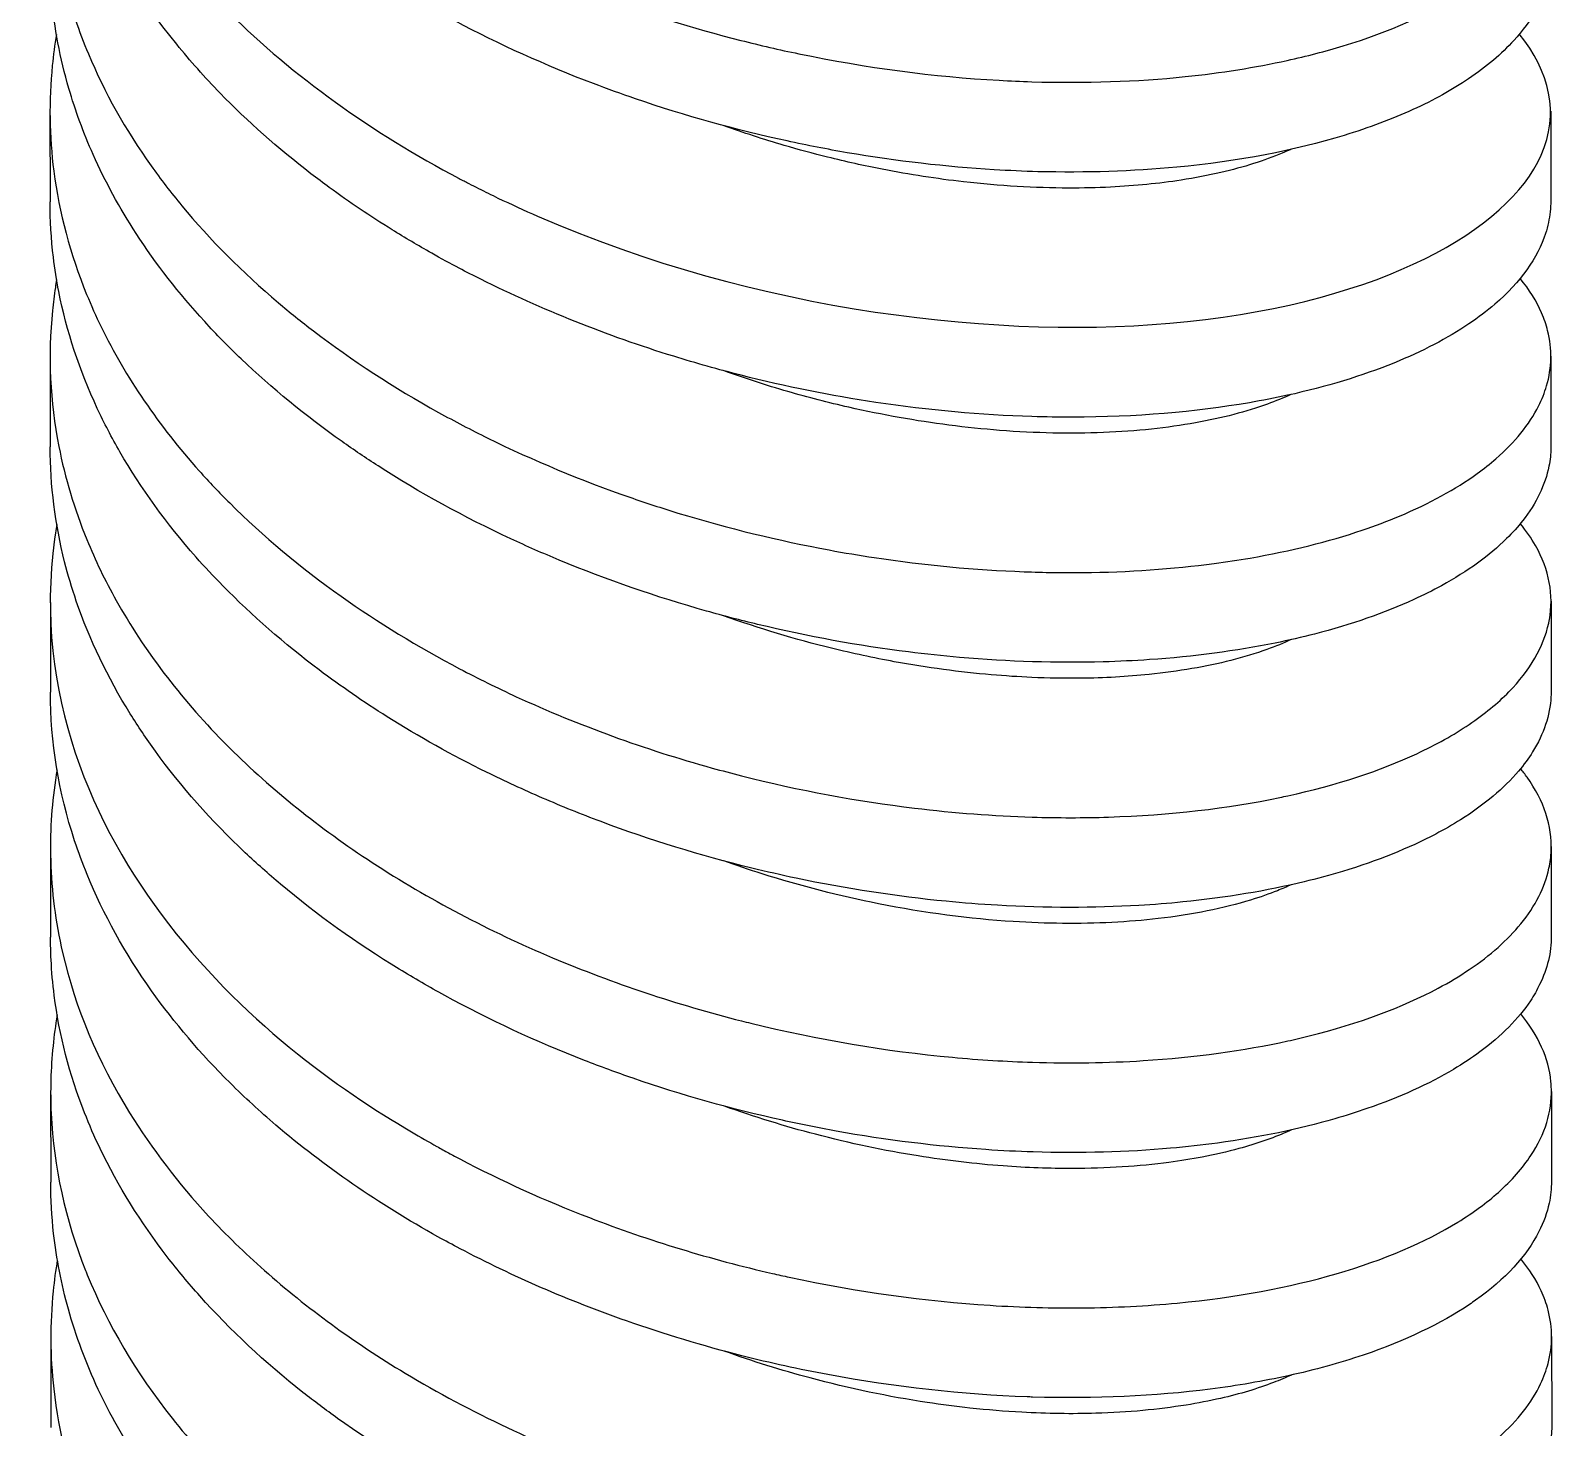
# Model space of a CAD drawing. Header units: millimetres. Extents: x 129 to 6329, y 33 to 3553.
# Drawn here: x 5159 to 5179.37, y 2895.98 to 2914.6 of the extents above; entities that cross this region are included whole.
import ezdxf

# ---------------------------------------------------------------- set-up
doc = ezdxf.new("R2010")
doc.units = ezdxf.units.MM
doc.layers.add('vistasIsometricas', color=255, linetype='Continuous')

msp = doc.modelspace()

# ---------------------------------------------------------------- linework, layer by layer
at = {"layer": 'vistasIsometricas', "extrusion": (1e-16, 0.816497, 0.57735)}
for p, q in [((5176.757, 2914.484), (5176.757, 2914.484)), ((5179.258, 2913.53), (5179.259, 2912.335)), ((5159.258, 2913.516), (5159.259, 2912.32)), ((5176.76, 2911.216), (5176.76, 2911.216)), ((5159.26, 2910.249), (5159.261, 2909.053)), ((5179.26, 2910.263), (5179.261, 2909.067)), ((5159.263, 2906.981), (5159.264, 2905.785)), ((5179.263, 2906.996), (5179.264, 2905.8)), ((5176.764, 2904.682), (5176.764, 2904.682)), ((5159.265, 2903.714), (5159.266, 2902.518)), ((5179.265, 2903.728), (5179.266, 2902.532)), ((5176.767, 2901.414), (5176.767, 2901.414)), ((5159.267, 2900.447), (5159.268, 2899.251)), ((5179.267, 2900.461), (5179.268, 2899.265)), ((5176.769, 2898.147), (5176.769, 2898.147)), ((5159.27, 2897.179), (5159.271, 2895.983)), ((5179.27, 2897.194), (5179.271, 2895.998))]:
    msp.add_line(p, q, dxfattribs=at)
at = {"layer": 'vistasIsometricas'}
for points, knots in [([(5179.256, 2915.602), (5179.256, 2915.529), (5179.251, 2915.456), (5179.211, 2915.211), (5179.151, 2915.041), (5178.983, 2914.737), (5178.885, 2914.602), (5178.604, 2914.292), (5178.402, 2914.12), (5177.946, 2913.813), (5177.698, 2913.676), (5177.143, 2913.422), (5176.836, 2913.307), (5175.848, 2913.005), (5175.097, 2912.86), (5173.688, 2912.727), (5173.068, 2912.706), (5172.232, 2912.727), (5172.038, 2912.736), (5171.201, 2912.786), (5170.544, 2912.862), (5169.616, 2913.021), (5169.349, 2913.073), (5168.402, 2913.279), (5167.725, 2913.466), (5166.873, 2913.758), (5166.687, 2913.825), (5165.864, 2914.139), (5165.246, 2914.417), (5164.418, 2914.858), (5164.184, 2914.991), (5163.379, 2915.478), (5162.84, 2915.86), (5162.207, 2916.39), (5162.071, 2916.51), (5161.484, 2917.052), (5161.079, 2917.497), (5160.597, 2918.141), (5160.472, 2918.322), (5160.045, 2918.996), (5159.798, 2919.502), (5159.563, 2920.173), (5159.515, 2920.327), (5159.334, 2920.993), (5159.26, 2921.511), (5159.252, 2922.062), (5159.252, 2922.092), (5159.252, 2922.122)], [10.298847, 10.298847, 10.298847, 10.298847, 10.329549, 10.329549, 10.40163, 10.40163, 10.461278, 10.461278, 10.542552, 10.542552, 10.616652, 10.616652, 10.691359, 10.691359, 10.838575, 10.838575, 10.943575, 10.943575, 10.974916, 10.974916, 11.07765, 11.07765, 11.118919, 11.118919, 11.224203, 11.224203, 11.253991, 11.253991, 11.356649, 11.356649, 11.398262, 11.398262, 11.503566, 11.503566, 11.533618, 11.533618, 11.636762, 11.636762, 11.676245, 11.676245, 11.78132, 11.78132, 11.81224, 11.81224, 11.914846, 11.914846, 11.920798, 11.920798, 11.920798, 11.920798]), ([(5159.352, 2921.085), (5159.225, 2920.356), (5159.225, 2919.617), (5159.364, 2918.889), (5159.64, 2917.442), (5160.441, 2916.042), (5161.648, 2914.84), (5162.498, 2913.994), (5163.546, 2913.246), (5164.712, 2912.631)], [0.716955267, 0.716955267, 0.716955267, 0.716955267, 0.717987934, 0.717987934, 0.717987934, 0.720040341, 0.720040341, 0.720040341, 0.721485426, 0.721485426, 0.721485426, 0.721485426]), ([(5164.713, 2911.435), (5164.603, 2911.493), (5164.466, 2911.567), (5164.345, 2911.636), (5164.166, 2911.737), (5163.989, 2911.841), (5163.817, 2911.948), (5163.528, 2912.128), (5163.249, 2912.316), (5162.981, 2912.511), (5162.899, 2912.572), (5162.817, 2912.633), (5162.736, 2912.695), (5162.297, 2913.033), (5161.891, 2913.393), (5161.526, 2913.77), (5161.32, 2913.981), (5161.127, 2914.198), (5160.947, 2914.42), (5160.443, 2915.042), (5160.045, 2915.7), (5159.762, 2916.378), (5159.721, 2916.477), (5159.683, 2916.576), (5159.646, 2916.675), (5159.432, 2917.265), (5159.305, 2917.867), (5159.266, 2918.469), (5159.258, 2918.597), (5159.254, 2918.726), (5159.254, 2918.855)], [0.276398705, 0.276398705, 0.276398705, 0.276398705, 0.276535064, 0.276535064, 0.276535064, 0.27673701, 0.27673701, 0.27673701, 0.277075315, 0.277075315, 0.277075315, 0.277180135, 0.277180135, 0.277180135, 0.277751926, 0.277751926, 0.277751926, 0.278073125, 0.278073125, 0.278073125, 0.278974113, 0.278974113, 0.278974113, 0.279105147, 0.279105147, 0.279105147, 0.27988334, 0.27988334, 0.27988334, 0.280049752, 0.280049752, 0.280049752, 0.280049752]), ([(5159.342, 2917.819), (5159.292, 2917.523), (5159.264, 2917.225), (5159.252, 2916.714), (5159.259, 2916.502), (5159.318, 2915.771), (5159.425, 2915.255), (5159.649, 2914.595), (5159.707, 2914.443), (5159.985, 2913.779), (5160.265, 2913.281), (5160.733, 2912.621), (5160.87, 2912.443), (5161.391, 2911.814), (5161.823, 2911.381), (5162.453, 2910.847), (5162.609, 2910.722), (5163.285, 2910.205), (5163.843, 2909.843), (5164.651, 2909.395), (5164.869, 2909.281), (5165.7, 2908.872), (5166.334, 2908.608), (5167.198, 2908.308), (5167.412, 2908.238), (5168.294, 2907.969), (5168.969, 2907.805), (5169.844, 2907.642), (5170.044, 2907.609), (5170.921, 2907.476), (5171.59, 2907.414), (5172.504, 2907.38), (5172.765, 2907.376), (5173.635, 2907.385), (5174.222, 2907.426), (5174.936, 2907.521), (5175.095, 2907.545), (5175.795, 2907.666), (5176.296, 2907.791), (5176.92, 2908.002), (5177.085, 2908.065), (5177.643, 2908.299), (5177.99, 2908.49), (5178.366, 2908.762), (5178.45, 2908.828), (5178.782, 2909.117), (5178.972, 2909.353), (5179.14, 2909.686), (5179.176, 2909.776), (5179.274, 2910.111), (5179.279, 2910.358), (5179.197, 2910.682), (5179.171, 2910.761), (5179.069, 2910.995), (5178.973, 2911.149), (5178.851, 2911.299)], [7.474369, 7.474369, 7.474369, 7.474369, 7.533258, 7.533258, 7.575092, 7.575092, 7.677699, 7.677699, 7.708637, 7.708637, 7.813708, 7.813708, 7.853175, 7.853175, 7.956322, 7.956322, 7.988942, 7.988942, 8.093685, 8.093685, 8.131528, 8.131528, 8.235056, 8.235056, 8.268817, 8.268817, 8.373307, 8.373307, 8.40434, 8.40434, 8.509653, 8.509653, 8.552572, 8.552572, 8.65494, 8.65494, 8.685054, 8.685054, 8.790251, 8.790251, 8.830614, 8.830614, 8.933553, 8.933553, 8.965545, 8.965545, 9.070417, 9.070417, 9.108839, 9.108839, 9.21223, 9.21223, 9.245581, 9.245581, 9.31266, 9.31266, 9.31266, 9.31266]), ([(5164.71, 2915.898), (5164.724, 2915.891), (5164.767, 2915.868), (5164.796, 2915.853), (5165.06, 2915.716), (5165.33, 2915.586), (5165.605, 2915.463), (5165.91, 2915.326), (5166.22, 2915.198), (5166.535, 2915.078), (5166.545, 2915.075), (5166.555, 2915.071), (5166.566, 2915.067), (5167.186, 2914.833), (5167.823, 2914.635), (5168.465, 2914.472), (5168.722, 2914.407), (5168.979, 2914.347), (5169.236, 2914.294), (5170.137, 2914.106), (5171.039, 2913.989), (5171.908, 2913.94), (5172.053, 2913.931), (5172.197, 2913.925), (5172.341, 2913.921), (5173.055, 2913.899), (5173.743, 2913.923), (5174.387, 2913.989), (5174.866, 2914.039), (5175.321, 2914.112), (5175.746, 2914.205), (5176.007, 2914.262), (5176.256, 2914.327), (5176.493, 2914.399), (5177.115, 2914.588), (5177.648, 2914.826), (5178.073, 2915.097), (5178.104, 2915.116), (5178.134, 2915.136), (5178.163, 2915.156), (5178.543, 2915.412), (5178.829, 2915.696), (5179.013, 2915.992), (5179.116, 2916.16), (5179.187, 2916.332), (5179.224, 2916.506), (5179.258, 2916.663), (5179.264, 2916.822), (5179.243, 2916.979), (5179.204, 2917.271), (5179.07, 2917.56), (5178.846, 2917.833)], [0.715705125, 0.715705125, 0.715705125, 0.715705125, 0.715740567, 0.715740567, 0.715740567, 0.716066394, 0.716066394, 0.716066394, 0.716427666, 0.716427666, 0.716427666, 0.716439214, 0.716439214, 0.716439214, 0.717150209, 0.717150209, 0.717150209, 0.717434104, 0.717434104, 0.717434104, 0.718428981, 0.718428981, 0.718428981, 0.718595295, 0.718595295, 0.718595295, 0.719423866, 0.719423866, 0.719423866, 0.720040382, 0.720040382, 0.720040382, 0.720418758, 0.720418758, 0.720418758, 0.721413632, 0.721413632, 0.721413632, 0.721485468, 0.721485468, 0.721485468, 0.722408509, 0.722408509, 0.722408509, 0.722930554, 0.722930554, 0.722930554, 0.723403407, 0.723403407, 0.723403407, 0.724278106, 0.724278106, 0.724278106, 0.724278106]), ([(5179.261, 2909.067), (5179.261, 2909.059), (5179.261, 2909.051), (5179.26, 2908.96), (5179.251, 2908.878), (5179.185, 2908.548), (5179.068, 2908.304), (5178.821, 2907.989), (5178.749, 2907.909), (5178.442, 2907.606), (5178.152, 2907.395), (5177.685, 2907.139), (5177.562, 2907.077), (5177.043, 2906.84), (5176.6, 2906.685), (5175.941, 2906.516), (5175.766, 2906.475), (5175.066, 2906.333), (5174.504, 2906.258), (5173.708, 2906.204), (5173.503, 2906.194), (5172.679, 2906.171), (5172.038, 2906.19), (5171.154, 2906.267), (5170.927, 2906.291), (5170.033, 2906.404), (5169.36, 2906.526), (5168.461, 2906.742), (5168.234, 2906.801), (5167.34, 2907.053), (5166.683, 2907.28), (5165.827, 2907.635), (5165.612, 2907.729), (5164.779, 2908.118), (5164.187, 2908.442), (5163.467, 2908.905), (5163.307, 2909.014), (5162.665, 2909.467), (5162.216, 2909.835), (5161.637, 2910.388), (5161.475, 2910.554), (5160.976, 2911.099), (5160.671, 2911.492), (5160.185, 2912.24), (5159.994, 2912.591), (5159.705, 2913.24), (5159.596, 2913.535), (5159.393, 2914.234), (5159.316, 2914.64), (5159.265, 2915.228), (5159.257, 2915.408), (5159.256, 2915.587)], [8.676959, 8.676959, 8.676959, 8.676959, 8.680418, 8.680418, 8.714966, 8.714966, 8.819275, 8.819275, 8.855491, 8.855491, 8.959406, 8.959406, 8.994343, 8.994343, 9.09856, 9.09856, 9.134469, 9.134469, 9.238457, 9.238457, 9.273622, 9.273622, 9.377785, 9.377785, 9.413517, 9.413517, 9.517546, 9.517546, 9.552845, 9.552845, 9.656977, 9.656977, 9.692605, 9.692605, 9.796659, 9.796659, 9.827314, 9.827314, 9.922044, 9.922044, 9.961485, 9.961485, 10.048939, 10.048939, 10.122708, 10.122708, 10.18261, 10.18261, 10.26327, 10.26327, 10.298723, 10.298723, 10.298723, 10.298723]), ([(5159.345, 2914.551), (5159.321, 2914.414), (5159.303, 2914.276), (5159.289, 2914.138), (5159.242, 2913.668), (5159.249, 2913.196), (5159.309, 2912.728), (5159.381, 2912.173), (5159.528, 2911.623), (5159.747, 2911.086), (5159.806, 2910.941), (5159.871, 2910.797), (5159.94, 2910.654), (5160.267, 2909.982), (5160.709, 2909.336), (5161.248, 2908.733), (5161.378, 2908.588), (5161.513, 2908.446), (5161.653, 2908.306), (5162.098, 2907.863), (5162.596, 2907.447), (5163.138, 2907.062), (5163.631, 2906.713), (5164.161, 2906.389), (5164.717, 2906.096)], [0.728516161, 0.728516161, 0.728516161, 0.728516161, 0.728710912, 0.728710912, 0.728710912, 0.729372675, 0.729372675, 0.729372675, 0.730156, 0.730156, 0.730156, 0.730367546, 0.730367546, 0.730367546, 0.731362417, 0.731362417, 0.731362417, 0.731601088, 0.731601088, 0.731601088, 0.732357301, 0.732357301, 0.732357301, 0.733046177, 0.733046177, 0.733046177, 0.733046177]), ([(5164.712, 2912.631), (5164.718, 2912.628), (5164.733, 2912.62), (5164.744, 2912.614), (5164.755, 2912.609), (5164.765, 2912.603), (5164.776, 2912.598), (5164.797, 2912.586), (5164.819, 2912.575), (5164.84, 2912.564), (5164.883, 2912.542), (5164.926, 2912.521), (5164.969, 2912.499), (5165.055, 2912.456), (5165.141, 2912.413), (5165.228, 2912.371), (5165.402, 2912.288), (5165.578, 2912.207), (5165.755, 2912.13), (5168.674, 2910.854), (5171.947, 2910.465), (5174.418, 2910.725), (5177.006, 2910.997), (5178.688, 2911.942), (5179.13, 2912.942), (5179.374, 2913.496), (5179.249, 2914.057), (5178.838, 2914.558)], [0.721485426, 0.721485426, 0.721485426, 0.721485426, 0.721492956, 0.721492956, 0.721492956, 0.721500486, 0.721500486, 0.721500486, 0.721515547, 0.721515547, 0.721515547, 0.721545668, 0.721545668, 0.721545668, 0.721605911, 0.721605911, 0.721605911, 0.721726395, 0.721726395, 0.721726395, 0.723710284, 0.723710284, 0.723710284, 0.725788502, 0.725788502, 0.725788502, 0.726937517, 0.726937517, 0.726937517, 0.726937517]), ([(5175.793, 2913.019), (5175.756, 2913.002), (5175.718, 2912.985), (5175.442, 2912.869), (5175.168, 2912.782), (5174.695, 2912.672), (5174.517, 2912.638), (5174.038, 2912.564), (5173.724, 2912.533), (5173.21, 2912.507), (5173.022, 2912.503), (5172.385, 2912.505), (5171.917, 2912.531), (5171.079, 2912.627), (5170.717, 2912.683), (5170.109, 2912.801), (5169.866, 2912.855), (5169.428, 2912.964), (5169.234, 2913.016), (5168.769, 2913.153), (5168.499, 2913.241), (5168.23, 2913.337)], [-1.8511737, -1.8511737, -1.8511737, -1.8511737, -1.8392959, -1.8392959, -1.766376, -1.766376, -1.7263468, -1.7263468, -1.6633399, -1.6633399, -1.6286813, -1.6286813, -1.5486017, -1.5486017, -1.4899294, -1.4899294, -1.4512486, -1.4512486, -1.4205496, -1.4205496, -1.3775502, -1.3775502, -1.3775502, -1.3775502]), ([(5179.264, 2905.8), (5179.264, 2905.775), (5179.263, 2905.75), (5179.248, 2905.476), (5179.166, 2905.228), (5178.963, 2904.901), (5178.9, 2904.816), (5178.634, 2904.502), (5178.375, 2904.284), (5177.953, 2904.018), (5177.842, 2903.954), (5177.366, 2903.704), (5176.95, 2903.536), (5176.318, 2903.345), (5176.147, 2903.299), (5175.474, 2903.136), (5174.932, 2903.045), (5174.163, 2902.968), (5173.968, 2902.953), (5173.167, 2902.906), (5172.536, 2902.905), (5171.659, 2902.956), (5171.431, 2902.974), (5170.543, 2903.061), (5169.873, 2903.163), (5169.004, 2903.346), (5168.807, 2903.391), (5167.93, 2903.606), (5167.258, 2903.813), (5166.338, 2904.157), (5166.078, 2904.262), (5165.57, 2904.482), (5165.321, 2904.596), (5164.617, 2904.944), (5164.174, 2905.191), (5163.437, 2905.655), (5163.135, 2905.863), (5162.381, 2906.431), (5161.951, 2906.805), (5161.44, 2907.327), (5161.32, 2907.455), (5160.811, 2908.033), (5160.471, 2908.501), (5160.081, 2909.178), (5159.98, 2909.371), (5159.652, 2910.075), (5159.48, 2910.596), (5159.346, 2911.277), (5159.322, 2911.428), (5159.274, 2911.827), (5159.259, 2912.073), (5159.259, 2912.32)], [0.567485, 0.567485, 0.567485, 0.567485, 0.577867, 0.577867, 0.682594, 0.682594, 0.720351, 0.720351, 0.823906, 0.823906, 0.857732, 0.857732, 0.962214, 0.962214, 0.999021, 0.999021, 1.102802, 1.102802, 1.13731, 1.13731, 1.241634, 1.241634, 1.277887, 1.277887, 1.381799, 1.381799, 1.412344, 1.412344, 1.51767, 1.51767, 1.559939, 1.559939, 1.601465, 1.601465, 1.679909, 1.679909, 1.738098, 1.738098, 1.83211, 1.83211, 1.862047, 1.862047, 1.964991, 1.964991, 2.00537, 2.00537, 2.110578, 2.110578, 2.14068, 2.14068, 2.189394, 2.189394, 2.189394, 2.189394]), ([(5179.259, 2912.335), (5179.259, 2912.237), (5179.248, 2912.14), (5179.227, 2912.043), (5179.217, 2911.995), (5179.204, 2911.947), (5179.189, 2911.899), (5179.083, 2911.57), (5178.855, 2911.25), (5178.513, 2910.956), (5178.408, 2910.866), (5178.293, 2910.778), (5178.167, 2910.693), (5177.883, 2910.502), (5177.547, 2910.326), (5177.165, 2910.171), (5176.746, 2910.001), (5176.271, 2909.856), (5175.75, 2909.741), (5175.585, 2909.705), (5175.416, 2909.672), (5175.243, 2909.643), (5174.521, 2909.518), (5173.725, 2909.451), (5172.885, 2909.449), (5172.707, 2909.449), (5172.526, 2909.452), (5172.344, 2909.457), (5171.669, 2909.478), (5170.971, 2909.541), (5170.265, 2909.647), (5169.668, 2909.736), (5169.066, 2909.857), (5168.469, 2910.008), (5168.168, 2910.085), (5167.868, 2910.169), (5167.57, 2910.261), (5166.682, 2910.536), (5165.814, 2910.88), (5164.999, 2911.288), (5164.903, 2911.336), (5164.808, 2911.385), (5164.713, 2911.435)], [0.26888161, 0.26888161, 0.26888161, 0.26888161, 0.269173282, 0.269173282, 0.269173282, 0.269317525, 0.269317525, 0.269317525, 0.270312395, 0.270312395, 0.270312395, 0.270618366, 0.270618366, 0.270618366, 0.271307283, 0.271307283, 0.271307283, 0.272063451, 0.272063451, 0.272063451, 0.272302154, 0.272302154, 0.272302154, 0.273297022, 0.273297022, 0.273297022, 0.273508535, 0.273508535, 0.273508535, 0.2742919, 0.2742919, 0.2742919, 0.27495362, 0.27495362, 0.27495362, 0.275286779, 0.275286779, 0.275286779, 0.276281644, 0.276281644, 0.276281644, 0.276398705, 0.276398705, 0.276398705, 0.276398705]), ([(5159.347, 2911.284), (5159.341, 2911.248), (5159.335, 2911.213), (5159.33, 2911.177), (5159.314, 2911.075), (5159.302, 2910.973), (5159.291, 2910.87), (5159.231, 2910.267), (5159.259, 2909.659), (5159.376, 2909.06), (5159.458, 2908.641), (5159.583, 2908.226), (5159.749, 2907.818), (5159.861, 2907.544), (5159.992, 2907.273), (5160.141, 2907.007), (5160.511, 2906.346), (5160.992, 2905.713), (5161.568, 2905.126), (5161.597, 2905.097), (5161.626, 2905.068), (5161.655, 2905.038), (5162.211, 2904.485), (5162.851, 2903.973), (5163.554, 2903.513), (5163.926, 2903.27), (5164.316, 2903.042), (5164.719, 2902.829)], [0.734296551, 0.734296551, 0.734296551, 0.734296551, 0.734347056, 0.734347056, 0.734347056, 0.734491245, 0.734491245, 0.734491245, 0.73534193, 0.73534193, 0.73534193, 0.735936331, 0.735936331, 0.735936331, 0.736336816, 0.736336816, 0.736336816, 0.737331681, 0.737331681, 0.737331681, 0.737381417, 0.737381417, 0.737381417, 0.73832655, 0.73832655, 0.73832655, 0.738826504, 0.738826504, 0.738826504, 0.738826504]), ([(5175.795, 2909.751), (5175.698, 2909.707), (5175.594, 2909.664), (5175.204, 2909.523), (5174.882, 2909.438), (5174.15, 2909.307), (5173.739, 2909.262), (5172.86, 2909.227), (5172.397, 2909.236), (5171.692, 2909.291), (5171.467, 2909.314), (5170.802, 2909.4), (5170.355, 2909.479), (5169.633, 2909.643), (5169.362, 2909.713), (5168.803, 2909.875), (5168.517, 2909.968), (5168.232, 2910.07)], [-1.2289129, -1.2289129, -1.2289129, -1.2289129, -1.197578, -1.197578, -1.1180147, -1.1180147, -1.0348031, -1.0348031, -0.9529329, -0.9529329, -0.9154581, -0.9154581, -0.8436987, -0.8436987, -0.8007324, -0.8007324, -0.7552258, -0.7552258, -0.7552258, -0.7552258]), ([(5179.266, 2902.532), (5179.266, 2902.315), (5179.214, 2902.098), (5179.075, 2901.814), (5179.034, 2901.742), (5178.828, 2901.432), (5178.603, 2901.202), (5178.205, 2900.909), (5178.087, 2900.831), (5177.633, 2900.561), (5177.246, 2900.384), (5176.67, 2900.185), (5176.527, 2900.139), (5175.903, 2899.959), (5175.38, 2899.85), (5174.613, 2899.746), (5174.405, 2899.723), (5173.61, 2899.653), (5172.997, 2899.636), (5172.153, 2899.661), (5171.943, 2899.672), (5171.078, 2899.73), (5170.408, 2899.812), (5169.496, 2899.977), (5169.257, 2900.024), (5168.349, 2900.226), (5167.682, 2900.413), (5166.811, 2900.713), (5166.596, 2900.792), (5165.737, 2901.127), (5165.113, 2901.416), (5164.313, 2901.854), (5164.111, 2901.97), (5163.345, 2902.438), (5162.816, 2902.817), (5162.169, 2903.361), (5162.012, 2903.501), (5161.407, 2904.072), (5161.006, 2904.525), (5160.544, 2905.162), (5160.432, 2905.328), (5160.026, 2905.982), (5159.785, 2906.484), (5159.55, 2907.171), (5159.498, 2907.346), (5159.326, 2908.027), (5159.262, 2908.539), (5159.261, 2909.053)], [7.055052, 7.055052, 7.055052, 7.055052, 7.14635, 7.14635, 7.177304, 7.177304, 7.282372, 7.282372, 7.321823, 7.321823, 7.424975, 7.424975, 7.457605, 7.457605, 7.562346, 7.562346, 7.600181, 7.600181, 7.703712, 7.703712, 7.737478, 7.737478, 7.841967, 7.841967, 7.878821, 7.878821, 7.982585, 7.982585, 8.017055, 8.017055, 8.121382, 8.121382, 8.157661, 8.157661, 8.261562, 8.261562, 8.296452, 8.296452, 8.400681, 8.400681, 8.436627, 8.436627, 8.540606, 8.540606, 8.575745, 8.575745, 8.676966, 8.676966, 8.676966, 8.676966]), ([(5164.717, 2906.096), (5164.964, 2905.966), (5165.216, 2905.842), (5165.473, 2905.724), (5166.307, 2905.34), (5167.187, 2905.022), (5168.082, 2904.773), (5168.212, 2904.737), (5168.342, 2904.703), (5168.472, 2904.67), (5169.241, 2904.475), (5170.016, 2904.331), (5170.778, 2904.239), (5171.31, 2904.174), (5171.836, 2904.135), (5172.348, 2904.119), (5172.693, 2904.108), (5173.032, 2904.108), (5173.363, 2904.119), (5174.185, 2904.145), (5174.957, 2904.235), (5175.65, 2904.38), (5175.685, 2904.388), (5175.719, 2904.395), (5175.753, 2904.403), (5176.405, 2904.545), (5176.984, 2904.737), (5177.473, 2904.964), (5177.732, 2905.085), (5177.965, 2905.215), (5178.17, 2905.354), (5178.374, 2905.491), (5178.551, 2905.636), (5178.699, 2905.787), (5178.984, 2906.077), (5179.163, 2906.388), (5179.231, 2906.704), (5179.235, 2906.719), (5179.238, 2906.734), (5179.24, 2906.748), (5179.301, 2907.08), (5179.238, 2907.416), (5179.056, 2907.737), (5179, 2907.837), (5178.932, 2907.935), (5178.853, 2908.031)], [0.733046178, 0.733046178, 0.733046178, 0.733046178, 0.733352177, 0.733352177, 0.733352177, 0.734347047, 0.734347047, 0.734347047, 0.734491264, 0.734491264, 0.734491264, 0.735341922, 0.735341922, 0.735341922, 0.735936352, 0.735936352, 0.735936352, 0.73633681, 0.73633681, 0.73633681, 0.737331677, 0.737331677, 0.737331677, 0.73738144, 0.73738144, 0.73738144, 0.738326549, 0.738326549, 0.738326549, 0.738826527, 0.738826527, 0.738826527, 0.739321444, 0.739321444, 0.739321444, 0.740271615, 0.740271615, 0.740271615, 0.740316311, 0.740316311, 0.740316311, 0.741311182, 0.741311182, 0.741311182, 0.74161907, 0.74161907, 0.74161907, 0.74161907]), ([(5159.349, 2908.017), (5159, 2905.941), (5159.754, 2904.144), (5160.738, 2902.827), (5161.807, 2901.396), (5163.115, 2900.492), (5164.077, 2899.922), (5164.194, 2899.853), (5164.306, 2899.789), (5164.414, 2899.729), (5164.467, 2899.699), (5164.52, 2899.67), (5164.571, 2899.642), (5164.597, 2899.628), (5164.622, 2899.614), (5164.648, 2899.601), (5164.66, 2899.594), (5164.672, 2899.588), (5164.685, 2899.581), (5164.691, 2899.578), (5164.697, 2899.575), (5164.703, 2899.571), (5164.709, 2899.568), (5164.716, 2899.565), (5164.722, 2899.562)], [0.736036554, 0.736036554, 0.736036554, 0.736036554, 0.739682123, 0.739682123, 0.739682123, 0.74364376, 0.74364376, 0.74364376, 0.744125337, 0.744125337, 0.744125337, 0.744366125, 0.744366125, 0.744366125, 0.744486519, 0.744486519, 0.744486519, 0.744546716, 0.744546716, 0.744546716, 0.744576815, 0.744576815, 0.744576815, 0.744606914, 0.744606914, 0.744606914, 0.744606914]), ([(5175.798, 2906.484), (5175.698, 2906.438), (5175.59, 2906.394), (5175.327, 2906.3), (5175.166, 2906.251), (5174.668, 2906.124), (5174.303, 2906.061), (5173.615, 2905.99), (5173.309, 2905.973), (5172.778, 2905.967), (5172.562, 2905.971), (5172.165, 2905.988), (5171.985, 2906), (5171.383, 2906.052), (5170.95, 2906.11), (5170.233, 2906.241), (5169.954, 2906.301), (5169.193, 2906.487), (5168.711, 2906.632), (5168.235, 2906.803)], [-3.0963016, -3.0963016, -3.0963016, -3.0963016, -3.0639556, -3.0639556, -3.021793, -3.021793, -2.9415574, -2.9415574, -2.8830676, -2.8830676, -2.8446909, -2.8446909, -2.8140565, -2.8140565, -2.7433338, -2.7433338, -2.6988264, -2.6988264, -2.6226454, -2.6226454, -2.6226454, -2.6226454]), ([(5164.723, 2898.366), (5164.624, 2898.418), (5164.526, 2898.47), (5164.429, 2898.524), (5163.641, 2898.963), (5162.911, 2899.463), (5162.267, 2900.014), (5162.055, 2900.196), (5161.852, 2900.383), (5161.659, 2900.575), (5161.266, 2900.966), (5160.916, 2901.376), (5160.613, 2901.803), (5160.259, 2902.302), (5159.97, 2902.822), (5159.753, 2903.355), (5159.692, 2903.504), (5159.637, 2903.653), (5159.587, 2903.803), (5159.373, 2904.453), (5159.264, 2905.119), (5159.264, 2905.785)], [0.253277351, 0.253277351, 0.253277351, 0.253277351, 0.253399447, 0.253399447, 0.253399447, 0.254394324, 0.254394324, 0.254394324, 0.254722435, 0.254722435, 0.254722435, 0.255389221, 0.255389221, 0.255389221, 0.25616752, 0.25616752, 0.25616752, 0.256384098, 0.256384098, 0.256384098, 0.25732091, 0.25732091, 0.25732091, 0.25732091]), ([(5164.719, 2902.829), (5165.119, 2902.618), (5165.532, 2902.423), (5165.955, 2902.245), (5166.767, 2901.902), (5167.617, 2901.62), (5168.475, 2901.402), (5168.515, 2901.392), (5168.556, 2901.382), (5168.596, 2901.372), (5169.495, 2901.15), (5170.403, 2900.999), (5171.285, 2900.917), (5171.645, 2900.884), (5172.001, 2900.862), (5172.35, 2900.851), (5172.858, 2900.836), (5173.353, 2900.843), (5173.828, 2900.873), (5174.518, 2900.916), (5175.166, 2901.006), (5175.756, 2901.135), (5175.852, 2901.156), (5175.946, 2901.178), (5176.039, 2901.201), (5176.702, 2901.367), (5177.282, 2901.584), (5177.758, 2901.838), (5177.906, 2901.917), (5178.045, 2902), (5178.173, 2902.087), (5178.454, 2902.276), (5178.685, 2902.481), (5178.859, 2902.695), (5179.054, 2902.933), (5179.179, 2903.183), (5179.234, 2903.437), (5179.25, 2903.514), (5179.261, 2903.592), (5179.264, 2903.67), (5179.278, 2904.003), (5179.169, 2904.336), (5178.942, 2904.651), (5178.915, 2904.689), (5178.886, 2904.727), (5178.855, 2904.764)], [0.738826505, 0.738826505, 0.738826505, 0.738826505, 0.739321437, 0.739321437, 0.739321437, 0.740271591, 0.740271591, 0.740271591, 0.740316302, 0.740316302, 0.740316302, 0.741311169, 0.741311169, 0.741311169, 0.741716678, 0.741716678, 0.741716678, 0.742306062, 0.742306062, 0.742306062, 0.743161765, 0.743161765, 0.743161765, 0.743300928, 0.743300928, 0.743300928, 0.744295798, 0.744295798, 0.744295798, 0.744606852, 0.744606852, 0.744606852, 0.745290688, 0.745290688, 0.745290688, 0.74605194, 0.74605194, 0.74605194, 0.746285561, 0.746285561, 0.746285561, 0.747280432, 0.747280432, 0.747280432, 0.747399417, 0.747399417, 0.747399417, 0.747399417]), ([(5159.352, 2904.75), (5159.344, 2904.703), (5159.337, 2904.657), (5159.278, 2904.255), (5159.257, 2903.897), (5159.28, 2903.129), (5159.332, 2902.72), (5159.595, 2901.58), (5159.896, 2900.862), (5160.615, 2899.698), (5160.968, 2899.238), (5161.604, 2898.551), (5161.853, 2898.309), (5162.679, 2897.576), (5163.309, 2897.118), (5164.427, 2896.445), (5164.882, 2896.202), (5165.784, 2895.778), (5166.227, 2895.593), (5167.094, 2895.273), (5167.516, 2895.135), (5168.414, 2894.878), (5168.89, 2894.762), (5169.774, 2894.583), (5170.182, 2894.516), (5171.1, 2894.394), (5171.608, 2894.349), (5172.407, 2894.312), (5172.705, 2894.307), (5173.649, 2894.314), (5174.272, 2894.359), (5175.091, 2894.473), (5175.32, 2894.511), (5175.913, 2894.628), (5176.262, 2894.717), (5176.865, 2894.907), (5177.124, 2895.004), (5177.668, 2895.244), (5177.939, 2895.392), (5178.319, 2895.647), (5178.449, 2895.747), (5178.819, 2896.076), (5179.005, 2896.317), (5179.166, 2896.654), (5179.199, 2896.746), (5179.285, 2897.073), (5179.285, 2897.312), (5179.201, 2897.634), (5179.17, 2897.72), (5179.064, 2897.95), (5178.973, 2898.091), (5178.86, 2898.229)], [10.718104, 10.718104, 10.718104, 10.718104, 10.727283, 10.727283, 10.797858, 10.797858, 10.878697, 10.878697, 11.025504, 11.025504, 11.127596, 11.127596, 11.185923, 11.185923, 11.310453, 11.310453, 11.38965, 11.38965, 11.462098, 11.462098, 11.528589, 11.528589, 11.602322, 11.602322, 11.665461, 11.665461, 11.745658, 11.745658, 11.79442, 11.79442, 11.903206, 11.903206, 11.947224, 11.947224, 12.020946, 12.020946, 12.084112, 12.084112, 12.164251, 12.164251, 12.213125, 12.213125, 12.319438, 12.319438, 12.358221, 12.358221, 12.457832, 12.457832, 12.494429, 12.494429, 12.556328, 12.556328, 12.556328, 12.556328]), ([(5175.8, 2903.217), (5175.741, 2903.19), (5175.68, 2903.163), (5175.504, 2903.094), (5175.385, 2903.052), (5174.9, 2902.903), (5174.486, 2902.819), (5173.63, 2902.72), (5173.203, 2902.698), (5172.537, 2902.704), (5172.318, 2902.712), (5171.518, 2902.763), (5170.915, 2902.841), (5169.786, 2903.066), (5169.265, 2903.199), (5168.577, 2903.417), (5168.406, 2903.475), (5168.237, 2903.535)], [-3.638629, -3.638629, -3.638629, -3.638629, -3.6196309, -3.6196309, -3.5863061, -3.5863061, -3.4918128, -3.4918128, -3.4109419, -3.4109419, -3.372622, -3.372622, -3.2741587, -3.2741587, -3.19196, -3.19196, -3.1648378, -3.1648378, -3.1648378, -3.1648378]), ([(5179.271, 2895.998), (5179.271, 2895.914), (5179.263, 2895.829), (5179.234, 2895.671), (5179.214, 2895.596), (5179.1, 2895.275), (5178.944, 2895.033), (5178.63, 2894.709), (5178.527, 2894.617), (5178.146, 2894.316), (5177.819, 2894.12), (5177.327, 2893.896), (5177.211, 2893.847), (5176.668, 2893.635), (5176.191, 2893.494), (5175.465, 2893.342), (5175.256, 2893.304), (5174.498, 2893.188), (5173.919, 2893.136), (5173.124, 2893.114), (5172.934, 2893.112), (5172.106, 2893.118), (5171.448, 2893.16), (5170.53, 2893.272), (5170.281, 2893.307), (5169.366, 2893.457), (5168.697, 2893.605), (5167.841, 2893.845), (5167.649, 2893.903), (5166.788, 2894.176), (5166.133, 2894.427), (5165.252, 2894.83), (5165.007, 2894.951), (5164.174, 2895.387), (5163.613, 2895.73), (5162.933, 2896.217), (5162.78, 2896.332), (5162.122, 2896.851), (5161.661, 2897.281), (5161.103, 2897.906), (5160.958, 2898.08), (5160.465, 2898.72), (5160.165, 2899.203), (5159.851, 2899.858), (5159.782, 2900.017), (5159.518, 2900.69), (5159.382, 2901.214), (5159.295, 2901.901), (5159.281, 2902.06), (5159.268, 2902.318), (5159.266, 2902.418), (5159.266, 2902.518)], [5.433158, 5.433158, 5.433158, 5.433158, 5.468548, 5.468548, 5.499932, 5.499932, 5.605228, 5.605228, 5.64862, 5.64862, 5.750888, 5.750888, 5.780617, 5.780617, 5.885864, 5.885864, 5.926678, 5.926678, 6.029518, 6.029518, 6.061189, 6.061189, 6.166127, 6.166127, 6.204858, 6.204858, 6.308179, 6.308179, 6.338335, 6.338335, 6.443645, 6.443645, 6.485398, 6.485398, 6.588026, 6.588026, 6.61902, 6.61902, 6.724082, 6.724082, 6.763491, 6.763491, 6.866653, 6.866653, 6.899312, 6.899312, 7.004048, 7.004048, 7.035343, 7.035343, 7.055046, 7.055046, 7.055046, 7.055046]), ([(5159.354, 2901.482), (5159.331, 2901.344), (5159.312, 2901.206), (5159.299, 2901.068), (5159.268, 2900.768), (5159.26, 2900.468), (5159.274, 2900.167), (5159.307, 2899.461), (5159.462, 2898.756), (5159.733, 2898.073), (5159.741, 2898.054), (5159.749, 2898.035), (5159.756, 2898.016), (5160.027, 2897.353), (5160.408, 2896.711), (5160.886, 2896.106), (5161.122, 2895.806), (5161.381, 2895.516), (5161.663, 2895.236), (5161.967, 2894.934), (5162.296, 2894.643), (5162.647, 2894.367), (5163.277, 2893.871), (5163.977, 2893.422), (5164.726, 2893.027)], [0.751637553, 0.751637553, 0.751637553, 0.751637553, 0.751832313, 0.751832313, 0.751832313, 0.75225489, 0.75225489, 0.75225489, 0.753249764, 0.753249764, 0.753249764, 0.7532774, 0.7532774, 0.7532774, 0.754244641, 0.754244641, 0.754244641, 0.754722487, 0.754722487, 0.754722487, 0.755239544, 0.755239544, 0.755239544, 0.756167575, 0.756167575, 0.756167575, 0.756167575]), ([(5164.722, 2899.562), (5165.277, 2899.269), (5165.855, 2899.008), (5166.446, 2898.78), (5167.245, 2898.472), (5168.067, 2898.224), (5168.886, 2898.036), (5168.961, 2898.019), (5169.036, 2898.002), (5169.111, 2897.986), (5170.021, 2897.789), (5170.923, 2897.666), (5171.788, 2897.611), (5172.206, 2897.584), (5172.615, 2897.573), (5173.012, 2897.577), (5173.451, 2897.581), (5173.875, 2897.603), (5174.281, 2897.641), (5175.064, 2897.715), (5175.778, 2897.85), (5176.4, 2898.031), (5177.041, 2898.217), (5177.586, 2898.453), (5178.02, 2898.719), (5178.225, 2898.845), (5178.406, 2898.979), (5178.561, 2899.117), (5178.739, 2899.275), (5178.883, 2899.439), (5178.994, 2899.607), (5179.184, 2899.896), (5179.274, 2900.196), (5179.267, 2900.492), (5179.266, 2900.526), (5179.264, 2900.559), (5179.261, 2900.592), (5179.231, 2900.904), (5179.093, 2901.21), (5178.858, 2901.496)], [0.744606914, 0.744606914, 0.744606914, 0.744606914, 0.745118819, 0.745118819, 0.745118819, 0.745810714, 0.745810714, 0.745810714, 0.745874182, 0.745874182, 0.745874182, 0.746642758, 0.746642758, 0.746642758, 0.747014514, 0.747014514, 0.747014514, 0.747425283, 0.747425283, 0.747425283, 0.748218314, 0.748218314, 0.748218314, 0.749035305, 0.749035305, 0.749035305, 0.749422114, 0.749422114, 0.749422114, 0.749864659, 0.749864659, 0.749864659, 0.750625914, 0.750625914, 0.750625914, 0.75071157, 0.75071157, 0.75071157, 0.751515676, 0.751515676, 0.751515676, 0.751515676]), ([(5175.802, 2899.949), (5175.781, 2899.939), (5175.759, 2899.93), (5175.548, 2899.838), (5175.337, 2899.764), (5174.948, 2899.658), (5174.784, 2899.62), (5174.47, 2899.56), (5174.323, 2899.536), (5173.773, 2899.463), (5173.34, 2899.435), (5172.583, 2899.434), (5172.276, 2899.445), (5171.592, 2899.496), (5171.213, 2899.54), (5170.378, 2899.674), (5169.92, 2899.77), (5169.052, 2899.997), (5168.644, 2900.123), (5168.239, 2900.268)], [-4.3412156, -4.3412156, -4.3412156, -4.3412156, -4.3342357, -4.3342357, -4.2753338, -4.2753338, -4.2362572, -4.2362572, -4.2044106, -4.2044106, -4.1211638, -4.1211638, -4.0675714, -4.0675714, -4.0050809, -4.0050809, -3.9322268, -3.9322268, -3.8675678, -3.8675678, -3.8675678, -3.8675678]), ([(5179.268, 2899.265), (5179.268, 2899.168), (5179.258, 2899.07), (5179.237, 2898.973), (5179.21, 2898.846), (5179.164, 2898.719), (5179.101, 2898.594), (5178.937, 2898.27), (5178.652, 2897.959), (5178.257, 2897.679), (5178.231, 2897.661), (5178.204, 2897.642), (5178.176, 2897.623), (5177.794, 2897.366), (5177.317, 2897.137), (5176.76, 2896.948), (5176.45, 2896.843), (5176.115, 2896.75), (5175.759, 2896.672), (5175.43, 2896.6), (5175.082, 2896.54), (5174.719, 2896.493), (5173.985, 2896.4), (5173.187, 2896.362), (5172.354, 2896.388), (5172.33, 2896.389), (5172.306, 2896.389), (5172.282, 2896.39), (5171.423, 2896.421), (5170.526, 2896.518), (5169.626, 2896.687), (5169.243, 2896.758), (5168.86, 2896.842), (5168.478, 2896.939), (5167.961, 2897.07), (5167.448, 2897.225), (5166.943, 2897.402), (5166.174, 2897.672), (5165.427, 2897.994), (5164.723, 2898.366)], [0.245760193, 0.245760193, 0.245760193, 0.245760193, 0.246051925, 0.246051925, 0.246051925, 0.246435278, 0.246435278, 0.246435278, 0.24743015, 0.24743015, 0.24743015, 0.24749701, 0.24749701, 0.24749701, 0.248425027, 0.248425027, 0.248425027, 0.248942095, 0.248942095, 0.248942095, 0.249419925, 0.249419925, 0.249419925, 0.25038718, 0.25038718, 0.25038718, 0.250414797, 0.250414797, 0.250414797, 0.251409673, 0.251409673, 0.251409673, 0.251832266, 0.251832266, 0.251832266, 0.252404574, 0.252404574, 0.252404574, 0.253277351, 0.253277351, 0.253277351, 0.253277351]), ([(5164.727, 2891.831), (5164.707, 2891.842), (5164.659, 2891.867), (5164.625, 2891.885), (5164.322, 2892.048), (5164.028, 2892.219), (5163.745, 2892.398), (5163.502, 2892.551), (5163.267, 2892.71), (5163.041, 2892.874), (5162.974, 2892.923), (5162.907, 2892.972), (5162.842, 2893.021), (5162.268, 2893.454), (5161.754, 2893.921), (5161.309, 2894.411), (5161.265, 2894.46), (5161.221, 2894.509), (5161.177, 2894.559), (5160.642, 2895.174), (5160.214, 2895.824), (5159.902, 2896.491), (5159.737, 2896.843), (5159.604, 2897.201), (5159.503, 2897.56), (5159.41, 2897.896), (5159.344, 2898.233), (5159.307, 2898.569), (5159.281, 2898.797), (5159.269, 2899.024), (5159.268, 2899.251)], [0.241716651, 0.241716651, 0.241716651, 0.241716651, 0.241741516, 0.241741516, 0.241741516, 0.241963647, 0.241963647, 0.241963647, 0.242154091, 0.242154091, 0.242154091, 0.242210644, 0.242210644, 0.242210644, 0.242704638, 0.242704638, 0.242704638, 0.242754097, 0.242754097, 0.242754097, 0.243367754, 0.243367754, 0.243367754, 0.243692626, 0.243692626, 0.243692626, 0.243996059, 0.243996059, 0.243996059, 0.244201307, 0.244201307, 0.244201307, 0.244201307]), ([(5159.356, 2898.215), (5159.333, 2898.077), (5159.315, 2897.939), (5159.301, 2897.801), (5159.257, 2897.367), (5159.26, 2896.931), (5159.308, 2896.498), (5159.374, 2895.907), (5159.526, 2895.32), (5159.759, 2894.749), (5159.804, 2894.638), (5159.852, 2894.528), (5159.903, 2894.419), (5160.219, 2893.745), (5160.649, 2893.095), (5161.179, 2892.488), (5161.333, 2892.311), (5161.495, 2892.138), (5161.665, 2891.969), (5162.08, 2891.556), (5162.542, 2891.165), (5163.042, 2890.803), (5163.566, 2890.423), (5164.132, 2890.074), (5164.729, 2889.76)], [0.757417775, 0.757417775, 0.757417775, 0.757417775, 0.757612637, 0.757612637, 0.757612637, 0.758224139, 0.758224139, 0.758224139, 0.759057724, 0.759057724, 0.759057724, 0.759219014, 0.759219014, 0.759219014, 0.760213893, 0.760213893, 0.760213893, 0.760502811, 0.760502811, 0.760502811, 0.76120879, 0.76120879, 0.76120879, 0.761947898, 0.761947898, 0.761947898, 0.761947898]), ([(5175.805, 2896.682), (5175.729, 2896.647), (5175.649, 2896.614), (5175.354, 2896.501), (5175.117, 2896.43), (5174.711, 2896.337), (5174.558, 2896.307), (5174.029, 2896.222), (5173.627, 2896.184), (5172.88, 2896.162), (5172.55, 2896.166), (5171.983, 2896.198), (5171.753, 2896.216), (5171.331, 2896.262), (5171.141, 2896.287), (5170.437, 2896.393), (5169.914, 2896.502), (5169.005, 2896.745), (5168.621, 2896.864), (5168.242, 2897.001)], [-3.7188918, -3.7188918, -3.7188918, -3.7188918, -3.6944769, -3.6944769, -3.6327731, -3.6327731, -3.5980693, -3.5980693, -3.5180377, -3.5180377, -3.4592707, -3.4592707, -3.4204276, -3.4204276, -3.3892652, -3.3892652, -3.3060096, -3.3060096, -3.2452417, -3.2452417, -3.2452417, -3.2452417])]:
    msp.add_open_spline(points, degree=3, knots=knots, dxfattribs=at)
for points in [[(5176.388, 2914.368), (5176.388, 2914.368), (5176.388, 2914.368), (5176.388, 2914.368)], [(5163.065, 2913.646), (5163.065, 2913.646), (5163.065, 2913.646), (5163.065, 2913.646)], [(5178.177, 2911.896), (5178.177, 2911.896), (5178.177, 2911.896), (5178.177, 2911.896)], [(5159.477, 2911.882), (5159.477, 2911.882), (5159.477, 2911.882), (5159.477, 2911.882)], [(5167.824, 2911.38), (5167.824, 2911.38), (5167.824, 2911.38), (5167.824, 2911.38)], [(5176.391, 2911.1), (5176.391, 2911.1), (5176.391, 2911.1), (5176.391, 2911.1)], [(5163.068, 2910.378), (5163.068, 2910.378), (5163.068, 2910.378), (5163.068, 2910.378)], [(5159.481, 2908.616), (5159.481, 2908.616), (5159.481, 2908.616), (5159.481, 2908.616)], [(5166.371, 2908.609), (5166.371, 2908.608), (5166.371, 2908.608), (5166.372, 2908.608)], [(5178.179, 2908.629), (5178.179, 2908.629), (5178.179, 2908.629), (5178.179, 2908.629)], [(5167.826, 2908.113), (5167.826, 2908.113), (5167.826, 2908.113), (5167.826, 2908.113)], [(5176.393, 2907.833), (5176.393, 2907.833), (5176.393, 2907.833), (5176.393, 2907.833)], [(5163.07, 2907.111), (5163.07, 2907.111), (5163.07, 2907.111), (5163.07, 2907.111)], [(5166.373, 2905.342), (5166.373, 2905.342), (5166.373, 2905.341), (5166.374, 2905.341)], [(5178.181, 2905.361), (5178.181, 2905.361), (5178.181, 2905.361), (5178.181, 2905.361)], [(5167.828, 2904.846), (5167.828, 2904.846), (5167.828, 2904.846), (5167.828, 2904.846)], [(5176.396, 2904.566), (5176.396, 2904.566), (5176.396, 2904.566), (5176.396, 2904.566)], [(5163.072, 2903.844), (5163.072, 2903.844), (5163.072, 2903.844), (5163.072, 2903.844)], [(5166.376, 2902.074), (5166.376, 2902.074), (5166.376, 2902.074), (5166.376, 2902.074)], [(5178.184, 2902.094), (5178.184, 2902.094), (5178.184, 2902.094), (5178.184, 2902.094)], [(5167.831, 2901.578), (5167.831, 2901.578), (5167.831, 2901.578), (5167.831, 2901.578)], [(5176.398, 2901.298), (5176.398, 2901.298), (5176.398, 2901.298), (5176.398, 2901.298)], [(5163.075, 2900.576), (5163.075, 2900.576), (5163.075, 2900.576), (5163.075, 2900.576)], [(5159.487, 2898.813), (5159.487, 2898.813), (5159.487, 2898.813), (5159.487, 2898.813)], [(5166.378, 2898.806), (5166.378, 2898.806), (5166.379, 2898.806), (5166.379, 2898.806)], [(5178.186, 2898.827), (5178.186, 2898.827), (5178.186, 2898.827), (5178.186, 2898.827)], [(5167.833, 2898.311), (5167.833, 2898.311), (5167.833, 2898.311), (5167.833, 2898.311)], [(5176.4, 2898.031), (5176.4, 2898.031), (5176.4, 2898.031), (5176.4, 2898.031)], [(5163.077, 2897.309), (5163.077, 2897.309), (5163.077, 2897.309), (5163.077, 2897.309)]]:
    msp.add_open_spline(points, degree=3, dxfattribs=at)

doc.saveas('drawing.dxf')
